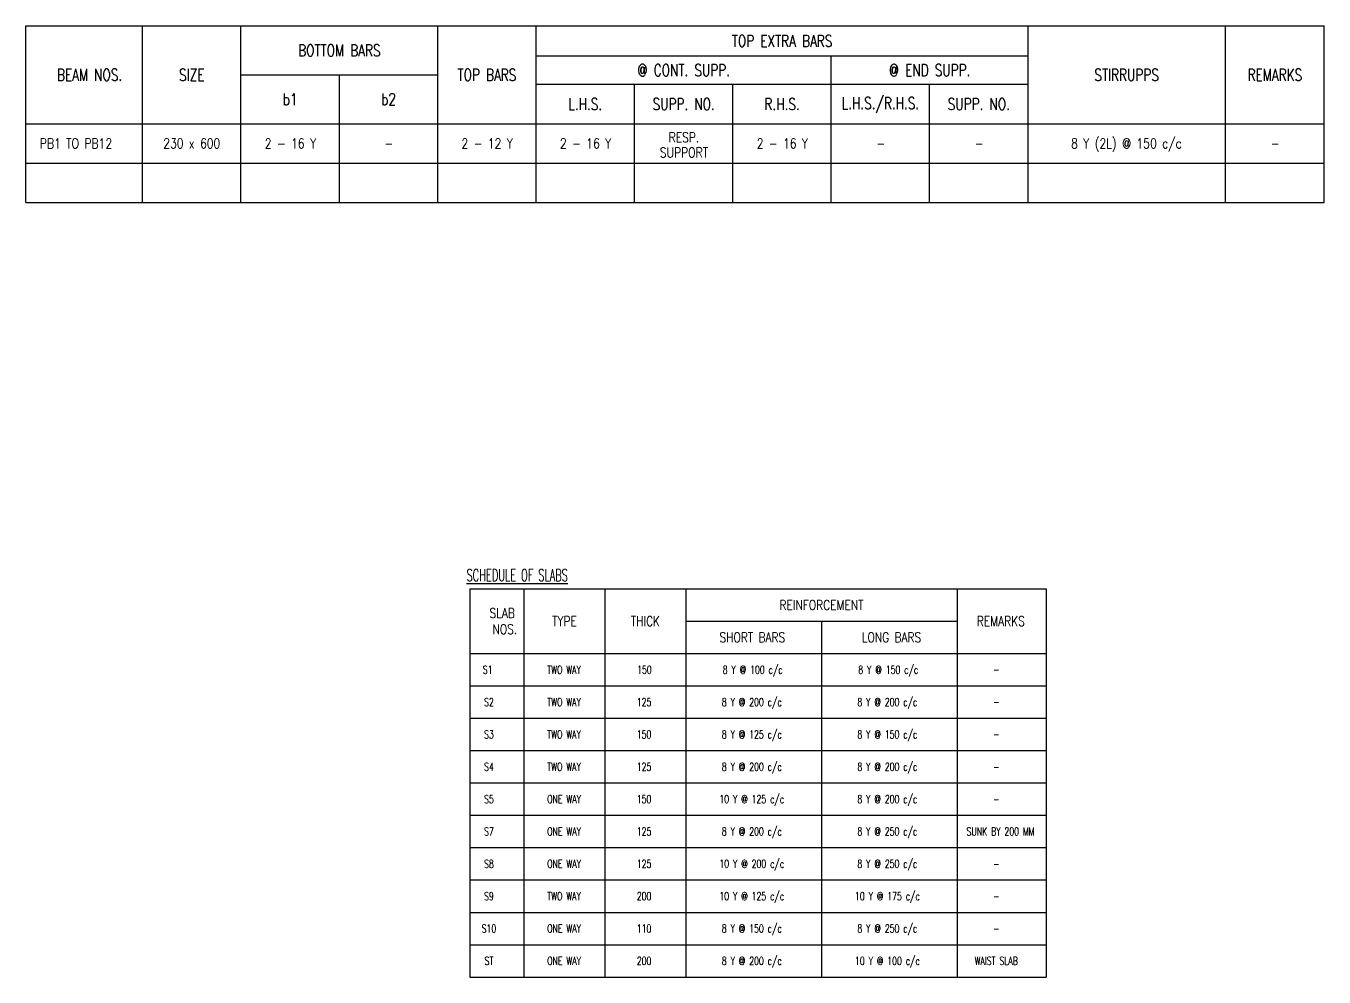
# Model space of a CAD drawing. Header units: millimetres. Extents: x 2659630 to 6742168, y -2425387 to -732288.
# Drawn here: x 2659630 to 2699739, y -1159385 to -1129986 of the extents above; entities that cross this region are included whole.
import ezdxf
from ezdxf.enums import TextEntityAlignment as Align

# ---------------------------------------------------------------- set-up
doc = ezdxf.new("R2010")
doc.units = ezdxf.units.MM
for name, color, linetype in [('FRAME TABLE', 5, 'Continuous'), ('S-TITIL', 6, 'Continuous'), ('TEXT MIDIUM', 2, 'Continuous'), ('TEXT SCHEDULE SLAB', 4, 'Continuous'), ('TEXT SHEDULE BEAM', 4, 'Continuous')]:
    doc.layers.add(name, color=color, linetype=linetype)
doc.styles.add('ROMANS', font='r.shx', dxfattribs={"width": 0.7})

msp = doc.modelspace()

# ---------------------------------------------------------------- linework, layer by layer
at = {"layer": 'FRAME TABLE', "color": 7}
for p, q in [((2659629.612, -1129985.961), (2699739.409, -1129985.961)), ((2659629.612, -1135441.241), (2659629.612, -1129985.961)), ((2663233.413, -1135441.241), (2663233.413, -1129985.961)), ((2666273.413, -1135441.241), (2666273.413, -1129985.961)), ((2672353.413, -1135441.241), (2672353.413, -1129985.961)), ((2675393.413, -1135441.241), (2675393.413, -1129985.961)), ((2690593.413, -1135441.241), (2690593.413, -1129985.961)), ((2696699.409, -1135441.241), (2696699.409, -1129985.961)), ((2699739.409, -1133009.241), (2699739.409, -1129985.961)), ((2684513.413, -1135441.241), (2684513.413, -1130914.523)), ((2669313.413, -1135441.241), (2669313.413, -1131497.601)), ((2678433.413, -1135441.241), (2678433.413, -1131789.14)), ((2681473.413, -1135441.241), (2681473.413, -1131789.14)), ((2687553.413, -1135441.241), (2687553.413, -1131789.14)), ((2659629.612, -1133009.241), (2699739.409, -1133009.241)), ((2699739.409, -1135441.241), (2699739.409, -1133009.241)), ((2659629.612, -1135441.241), (2699739.409, -1135441.241)), ((2673341.172, -1147385.063), (2691152.942, -1147385.063)), ((2673341.172, -1147385.063), (2673341.172, -1159385.063)), ((2675018.184, -1147385.063), (2675018.184, -1159385.063)), ((2677518.184, -1147385.063), (2677518.184, -1159385.063)), ((2680018.184, -1147385.063), (2680018.184, -1159385.063)), ((2688399.43, -1147385.063), (2688399.43, -1159385.063)), ((2691152.942, -1147385.063), (2691152.942, -1159385.063)), ((2684208.807, -1148385.063), (2684208.807, -1159385.063)), ((2673341.172, -1149385.063), (2691152.942, -1149385.063)), ((2673341.172, -1159385.063), (2691152.942, -1159385.063))]:
    msp.add_line(p, q, dxfattribs=at)
at = {"layer": 'FRAME TABLE'}
for p, q in [((2675393.413, -1130914.523), (2690593.413, -1130914.523)), ((2666273.413, -1131497.601), (2672353.413, -1131497.601)), ((2675393.413, -1131789.14), (2690593.413, -1131789.14)), ((2659629.612, -1134225.241), (2699739.409, -1134225.241)), ((2680018.184, -1148385.063), (2688399.43, -1148385.063)), ((2673341.172, -1150385.063), (2691152.942, -1150385.063)), ((2673341.172, -1151385.063), (2691152.942, -1151385.063)), ((2673341.172, -1151385.063), (2691152.942, -1151385.063)), ((2673341.172, -1152385.063), (2691152.942, -1152385.063)), ((2673341.172, -1153385.063), (2691152.942, -1153385.063)), ((2673341.172, -1153385.063), (2691152.942, -1153385.063)), ((2673341.172, -1154385.063), (2691152.942, -1154385.063)), ((2673341.172, -1155385.063), (2691152.942, -1155385.063)), ((2673341.172, -1155385.063), (2691152.942, -1155385.063)), ((2673341.172, -1156385.063), (2691152.942, -1156385.063)), ((2673341.172, -1157385.063), (2691152.942, -1157385.063)), ((2673341.172, -1157385.063), (2691152.942, -1157385.063)), ((2673341.172, -1158385.063), (2691152.942, -1158385.063)), ((2673341.172, -1159385.063), (2691152.942, -1159385.063))]:
    msp.add_line(p, q, dxfattribs=at)

# ---------------------------------------------------------------- texts
at = {"layer": 'S-TITIL', "style": 'ROMANS', "width": 0.6}
msp.add_text('%%uSCHEDULE OF SLABS', height=370.06579, dxfattribs=at).set_placement((2673244.29, -1147149.756))
at = {"layer": 'TEXT MIDIUM', "style": 'ROMANS'}
for s, height, width, p in [('TOP EXTRA BARS', 364.8, 0.75, (2682993.413, -1130450.242)), ('BOTTOM BARS', 364.8, 0.75, (2669313.413, -1130741.781)), ('BEAM NOS.', 364.8, 0.75, (2661595.14, -1131497.601)), ('SIZE', 364.8, 0.75, (2664753.413, -1131497.601)), ('TOP BARS', 364.8, 0.75, (2673873.413, -1131497.601)), ('@ CONT. SUPP.', 364.8, 0.75, (2679953.413, -1131351.831)), ('@ END SUPP.', 364.8, 0.75, (2687553.413, -1131351.831)), ('STIRRUPPS', 364.8, 0.75, (2693640.098, -1131497.601)), ('REMARKS', 364.8, 0.75, (2698219.409, -1131497.601)), ('b1', 364.8, 0.75, (2667793.413, -1132253.421)), ('b2', 364.8, 0.75, (2670833.413, -1132253.421)), ('L.H.S.', 364.8, 0.75, (2676913.413, -1132399.191)), ('SUPP. NO.', 364.8, 0.75, (2679953.413, -1132399.191)), ('R.H.S.', 364.8, 0.75, (2682993.413, -1132399.191)), ('L.H.S./R.H.S.', 364.8, 0.75, (2686033.413, -1132399.191)), ('SUPP. NO.', 364.8, 0.75, (2689073.413, -1132399.191)), ('REINFORCEMENT', 300, 0.8, (2684208.807, -1147885.063)), ('SLAB ', 300, 0.8, (2674424.571, -1148135.063)), ('TYPE', 300, 0.8, (2676268.184, -1148385.063)), ('THICK', 300, 0.8, (2678768.184, -1148385.063)), ('REMARKS', 300, 0.8, (2689750.598, -1148385.063)), ('NOS.', 300, 0.8, (2674424.571, -1148635.063)), ('SHORT BARS', 300, 0.8, (2682075.071, -1148885.063)), ('LONG BARS', 300, 0.8, (2686371.769, -1148885.063))]:
    msp.add_text(s, height=height, dxfattribs=dict(at, width=width)).set_placement(p, align=Align.MIDDLE)
at = {"layer": 'TEXT SCHEDULE SLAB', "char_height": 250, "attachment_point": 2, "style": 'ROMANS'}
for s, insert, width in [('S1', (2673897.101, -1149760.063), 457.14286), ('TWO WAY', (2676258.66, -1149760.063), 1342.85714), ('150', (2678739.612, -1149760.063), 238.09524), ('8 Y @ 100 c/c', (2682084.924, -1149760.063), 2688.02952), ('8 Y @ 150 c/c', (2686275.547, -1149760.063), 2680.59386), ('-', (2689610.841, -1149760.063), 171.42857), ('8 Y @ 200 c/c', (2682056.352, -1150760.063), 2447.61905), ('8 Y @ 200 c/c', (2686246.976, -1150760.063), 2447.61905), ('S2', (2673935.555, -1150760.063), 704.7619), ('TWO WAY', (2676258.66, -1150760.063), 1342.85714), ('125', (2678730.088, -1150760.063), 228.57143), ('-', (2689610.841, -1150760.063), 171.42857), ('S3', (2673935.555, -1151760.063), 704.7619), ('TWO WAY', (2676258.66, -1151760.063), 1342.85714), ('150', (2678730.088, -1151760.063), 228.57143), ('8 Y @ 125 c/c', (2682056.352, -1151760.063), 2447.61905), ('8 Y @ 150 c/c', (2686246.976, -1151760.063), 2447.61905), ('-', (2689610.841, -1151760.063), 171.42857), ('8 Y @ 200 c/c', (2682056.352, -1152760.063), 2447.61905), ('8 Y @ 200 c/c', (2686246.976, -1152760.063), 2447.61905), ('S4', (2673935.555, -1152760.063), 704.7619), ('TWO WAY', (2676258.66, -1152760.063), 1342.85714), ('125', (2678730.088, -1152760.063), 228.57143), ('-', (2689610.841, -1152760.063), 171.42857), ('S5', (2673935.555, -1153760.063), 704.7619), ('ONE WAY', (2676258.66, -1153760.063), 1342.85714), ('150', (2678730.088, -1153760.063), 228.57143), ('10 Y @ 125 c/c', (2682056.352, -1153760.063), 2447.61905), ('8 Y @ 200 c/c', (2686246.976, -1153760.063), 2447.61905), ('-', (2689610.841, -1153760.063), 171.42857), ('S7', (2673935.555, -1154760.063), 704.7619), ('ONE WAY', (2676258.66, -1154760.063), 1342.85714), ('125', (2678730.088, -1154760.063), 228.57143), ('8 Y @ 200 c/c', (2682056.352, -1154760.063), 2447.61905), ('8 Y @ 250 c/c', (2686246.976, -1154760.063), 2447.61905), ('S8', (2673935.555, -1155760.063), 704.7619), ('ONE WAY', (2676258.66, -1155760.063), 1342.85714), ('125', (2678730.088, -1155760.063), 228.57143), ('10 Y @ 200 c/c', (2682056.352, -1155760.063), 2447.61905), ('8 Y @ 250 c/c', (2686246.976, -1155760.063), 2447.61905), ('-', (2689610.841, -1155760.063), 171.42857), ('S9', (2673935.555, -1156760.063), 704.7619), ('TWO WAY', (2676258.66, -1156760.063), 1342.85714), ('200', (2678730.088, -1156760.063), 228.57143), ('10 Y @ 125 c/c', (2682056.352, -1156760.063), 2447.61905), ('10 Y @ 175 c/c', (2686246.976, -1156760.063), 2447.61905), ('-', (2689610.841, -1156760.063), 171.42857), ('S10', (2673935.555, -1157760.063), 704.7619), ('ONE WAY', (2676258.66, -1157760.063), 1342.85714), ('110', (2678730.088, -1157760.063), 228.57143), ('8 Y @ 150 c/c', (2682056.352, -1157760.063), 2447.61905), ('8 Y @ 250 c/c', (2686246.976, -1157760.063), 2447.61905), ('-', (2689610.841, -1157760.063), 171.42857), ('ST', (2673935.555, -1158760.063), 704.7619), ('ONE WAY', (2676258.66, -1158760.063), 1342.85714), ('200', (2678730.088, -1158760.063), 228.57143), ('8 Y @ 200 c/c', (2682056.352, -1158760.063), 2447.61905), ('10 Y @ 100 c/c', (2686246.976, -1158760.063), 2447.61905), ('WAIST SLAB', (2689610.841, -1158760.063), 2572.95482)]:
    msp.add_mtext(s, dxfattribs=dict(at, insert=insert, width=width))
at = {"layer": 'TEXT SCHEDULE SLAB', "insert": (2689743.341, -1154760.063), "char_height": 250, "attachment_point": 2, "style": 'ROMANS'}
msp.add_mtext('SUNK BY 200 MM', dxfattribs=at)
at = {"layer": 'TEXT SHEDULE BEAM', "style": 'ROMANS', "width": 0.8}
for s, p in [('PB1 TO PB12', (2661175.282, -1133617.241)), ('230 x 600', (2664753.413, -1133617.241)), ('2 - 16 Y', (2667802.107, -1133617.241)), ('2 - 12 Y', (2673882.107, -1133617.241)), ('2 - 16 Y', (2676922.107, -1133617.241)), ('RESP.', (2679962.107, -1133430.287)), ('2 - 16 Y', (2683002.107, -1133617.241)), ('8 Y (2L) @ 150 c/c', (2693632.357, -1133617.241)), ('-', (2670842.107, -1133617.241)), ('SUPPORT', (2679962.107, -1133897.668)), ('-', (2686042.107, -1133617.241)), ('-', (2689082.107, -1133617.241)), ('-', (2698228.103, -1133617.241)), ('-', (2698228.103, -1133617.241))]:
    msp.add_text(s, height=304, dxfattribs=at).set_placement(p, align=Align.MIDDLE_CENTER)

doc.saveas('drawing.dxf')
